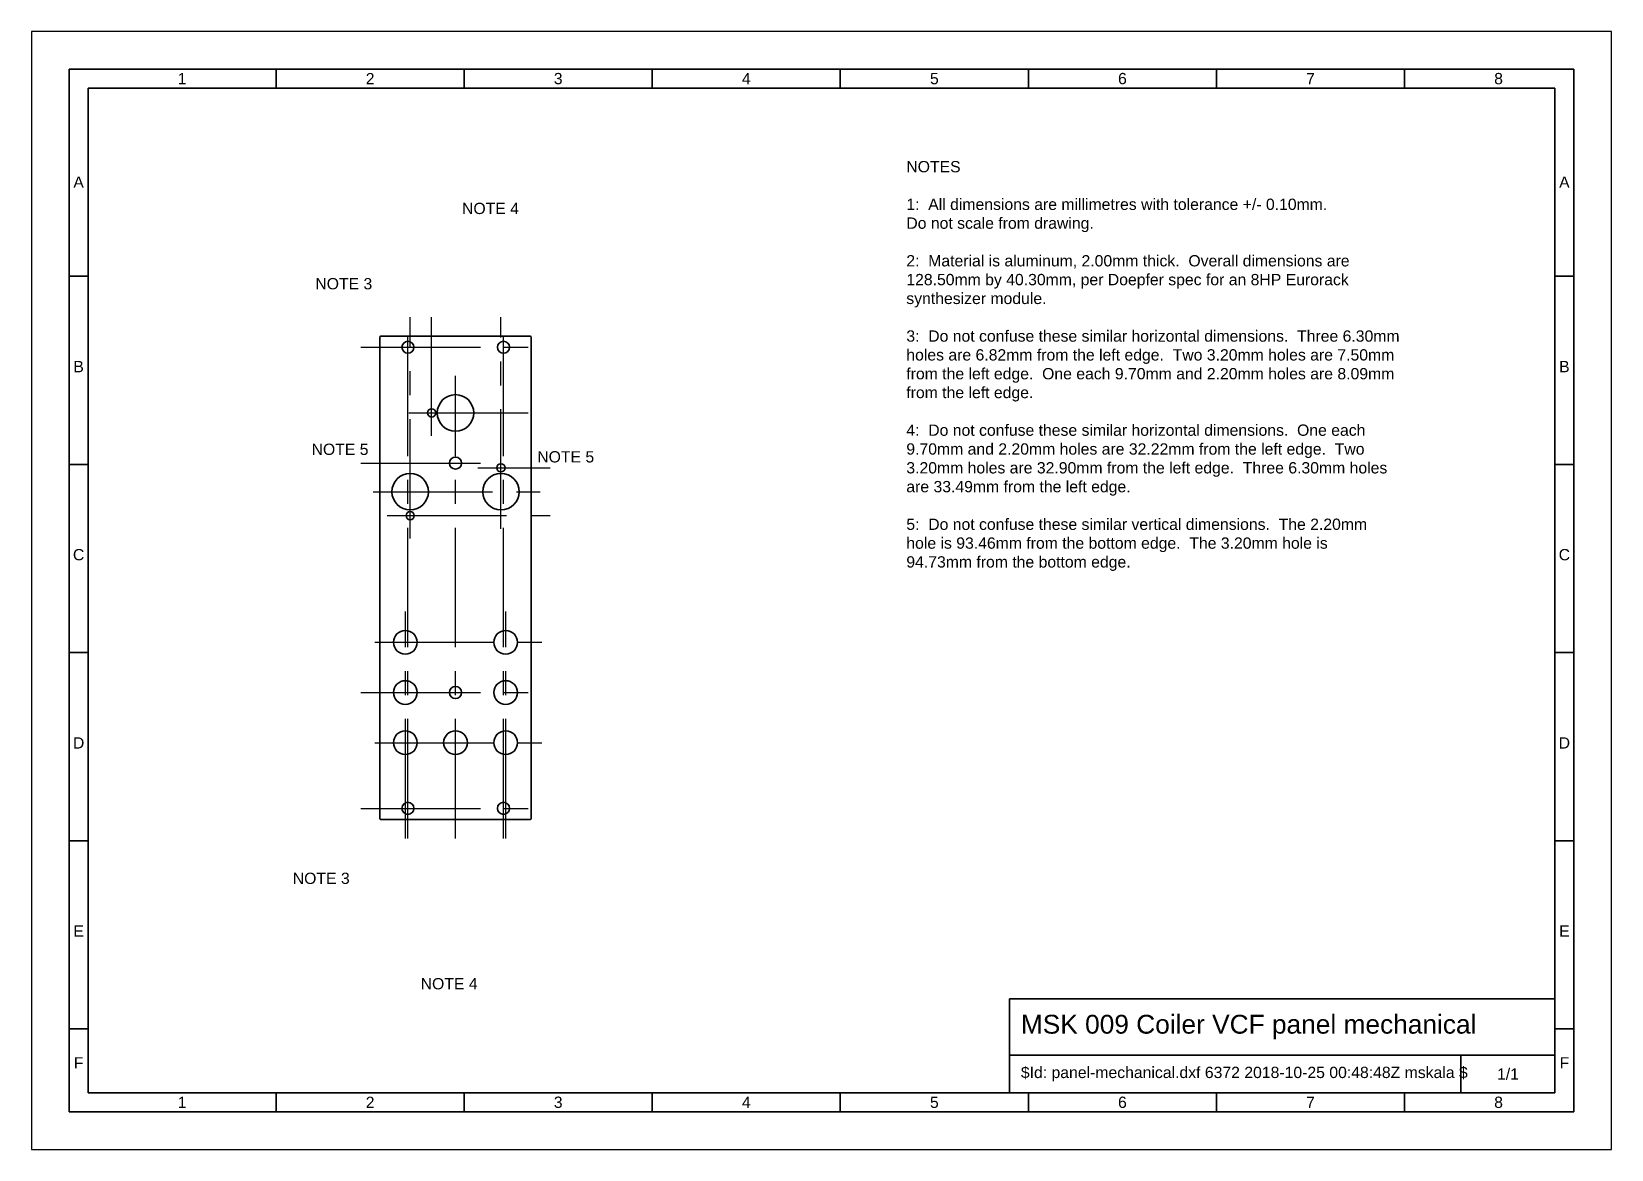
# Model space of a CAD drawing. Header units: millimetres. Extents: x 0 to 420, y 0 to 297.
import ezdxf

# ---------------------------------------------------------------- set-up
doc = ezdxf.new("R2010")
doc.units = ezdxf.units.MM
doc.linetypes.add('CENTER', pattern=[50.8, 31.75, -6.35, 6.35, -6.35])
for name, color, linetype, lineweight, true_color in [('centre lines', 14, 'CENTER', 25, 0x800000), ('frame', 5, 'Continuous', 35, 0x0000ff), ('holes', 7, 'Continuous', 35, 0x000000), ('notes', 94, 'Continuous', 25, 0x008000), ('outlines', 7, 'Continuous', 35, 0x000000), ('paper outline', 1, 'Continuous', 25, 0xff0000)]:
    doc.layers.add(name, color=color, linetype=linetype, lineweight=lineweight, true_color=true_color)
doc.styles.add('textstyle0', font='')
doc.styles.add('textstyle1', font='')
doc.styles.add('textstyle10', font='')
doc.styles.add('textstyle11', font='')
doc.styles.add('textstyle12', font='')
doc.styles.add('textstyle13', font='')
doc.styles.add('textstyle14', font='')
doc.styles.add('textstyle15', font='')
doc.styles.add('textstyle16', font='')
doc.styles.add('textstyle17', font='')
doc.styles.add('textstyle18', font='')
doc.styles.add('textstyle19', font='')
doc.styles.add('textstyle2', font='')
doc.styles.add('textstyle20', font='')
doc.styles.add('textstyle21', font='')
doc.styles.add('textstyle22', font='')
doc.styles.add('textstyle23', font='')
doc.styles.add('textstyle24', font='')
doc.styles.add('textstyle25', font='')
doc.styles.add('textstyle26', font='')
doc.styles.add('textstyle27', font='')
doc.styles.add('textstyle28', font='')
doc.styles.add('textstyle29', font='')
doc.styles.add('textstyle3', font='')
doc.styles.add('textstyle30', font='')
doc.styles.add('textstyle31', font='')
doc.styles.add('textstyle32', font='')
doc.styles.add('textstyle33', font='')
doc.styles.add('textstyle34', font='')
doc.styles.add('textstyle35', font='')
doc.styles.add('textstyle36', font='')
doc.styles.add('textstyle37', font='')
doc.styles.add('textstyle4', font='')
doc.styles.add('textstyle5', font='')
doc.styles.add('textstyle6', font='')
doc.styles.add('textstyle7', font='')
doc.styles.add('textstyle8', font='')
doc.styles.add('textstyle9', font='')
doc.styles.get('textstyle0').set_extended_font_data('Liberation Sans')
doc.styles.get('textstyle1').set_extended_font_data('Nimbus Sans L')
doc.styles.get('textstyle10').set_extended_font_data('Nimbus Sans L')
doc.styles.get('textstyle11').set_extended_font_data('Nimbus Sans L')
doc.styles.get('textstyle12').set_extended_font_data('Nimbus Sans L')
doc.styles.get('textstyle13').set_extended_font_data('Nimbus Sans L')
doc.styles.get('textstyle14').set_extended_font_data('Nimbus Sans L')
doc.styles.get('textstyle15').set_extended_font_data('Nimbus Sans L')
doc.styles.get('textstyle16').set_extended_font_data('Nimbus Sans L')
doc.styles.get('textstyle17').set_extended_font_data('Nimbus Sans L')
doc.styles.get('textstyle18').set_extended_font_data('Nimbus Sans L')
doc.styles.get('textstyle19').set_extended_font_data('Nimbus Sans L')
doc.styles.get('textstyle2').set_extended_font_data('Nimbus Sans L')
doc.styles.get('textstyle20').set_extended_font_data('Nimbus Sans L')
doc.styles.get('textstyle21').set_extended_font_data('Nimbus Sans L')
doc.styles.get('textstyle22').set_extended_font_data('Nimbus Sans L')
doc.styles.get('textstyle23').set_extended_font_data('Nimbus Sans L')
doc.styles.get('textstyle24').set_extended_font_data('Nimbus Sans L')
doc.styles.get('textstyle25').set_extended_font_data('Nimbus Sans L')
doc.styles.get('textstyle26').set_extended_font_data('Nimbus Sans L')
doc.styles.get('textstyle27').set_extended_font_data('Nimbus Sans L')
doc.styles.get('textstyle28').set_extended_font_data('Nimbus Sans L')
doc.styles.get('textstyle29').set_extended_font_data('Nimbus Sans L')
doc.styles.get('textstyle3').set_extended_font_data('Nimbus Sans L')
doc.styles.get('textstyle30').set_extended_font_data('Nimbus Sans L')
doc.styles.get('textstyle31').set_extended_font_data('Nimbus Sans L')
doc.styles.get('textstyle32').set_extended_font_data('Liberation Sans')
doc.styles.get('textstyle33').set_extended_font_data('Liberation Sans')
doc.styles.get('textstyle34').set_extended_font_data('Liberation Sans')
doc.styles.get('textstyle35').set_extended_font_data('Liberation Sans')
doc.styles.get('textstyle36').set_extended_font_data('Liberation Sans')
doc.styles.get('textstyle37').set_extended_font_data('Liberation Sans')
doc.styles.get('textstyle4').set_extended_font_data('Nimbus Sans L')
doc.styles.get('textstyle5').set_extended_font_data('Nimbus Sans L')
doc.styles.get('textstyle6').set_extended_font_data('Nimbus Sans L')
doc.styles.get('textstyle7').set_extended_font_data('Nimbus Sans L')
doc.styles.get('textstyle8').set_extended_font_data('Nimbus Sans L')
doc.styles.get('textstyle9').set_extended_font_data('Nimbus Sans L')

msp = doc.modelspace()

# ---------------------------------------------------------------- linework, layer by layer
at = {"layer": 'centre lines'}
for p, q in [((100.05, 82.62), (100.05, 219.72)), ((100.64, 162.29), (100.64, 221.12)), ((106.35, 189.59), (106.35, 221.12)), ((124.77, 164.89), (124.77, 221.12)), ((125.45, 82.62), (125.45, 219.72)), ((87.55, 213.12), (132.05, 213.12)), ((112.7, 82.62), (112.7, 205.54)), ((100.25, 195.69), (137.85, 195.69)), ((87.55, 182.35), (119.3, 182.35)), ((118.67, 181.09), (137.85, 181.09)), ((90.79, 174.74), (137.85, 174.74)), ((94.54, 168.39), (137.85, 168.39)), ((99.37, 82.62), (99.37, 142.88)), ((126.04, 82.62), (126.04, 142.88)), ((91.22, 134.73), (137.85, 134.73)), ((87.55, 121.39), (134.19, 121.39)), ((91.22, 108.06), (137.85, 108.06)), ((87.55, 90.62), (132.05, 90.62))]:
    msp.add_line(p, q, dxfattribs=at)
at = {"layer": 'frame'}
for p, q in [((10, 287), (10, 10)), ((410, 287), (10, 287)), ((65, 287), (65, 282)), ((115, 287), (115, 282)), ((165, 287), (165, 282)), ((215, 287), (215, 282)), ((265, 287), (265, 282)), ((315, 287), (315, 282)), ((365, 287), (365, 282)), ((410, 10), (410, 287)), ((15, 282), (15, 15)), ((405, 282), (15, 282)), ((405, 15), (405, 282)), ((15, 232), (10, 232)), ((410, 232), (405, 232)), ((15, 182), (10, 182)), ((410, 182), (405, 182)), ((15, 132), (10, 132)), ((410, 132), (405, 132)), ((15, 82), (10, 82)), ((410, 82), (405, 82)), ((260, 40), (405, 40)), ((260, 25), (260, 40)), ((15, 32), (10, 32)), ((410, 32), (405, 32)), ((260, 25), (405, 25)), ((260, 15), (260, 25)), ((380, 15), (380, 25)), ((15, 15), (405, 15)), ((65, 15), (65, 10)), ((115, 15), (115, 10)), ((165, 15), (165, 10)), ((215, 15), (215, 10)), ((265, 15), (265, 10)), ((315, 15), (315, 10)), ((365, 15), (365, 10)), ((10, 10), (410, 10))]:
    msp.add_line(p, q, dxfattribs=at)
at = {"layer": 'holes'}
for centre, radius in [((100.05, 213.12), 1.6), ((125.45, 213.12), 1.6), ((112.7, 195.69), 4.85), ((106.35, 195.69), 1.1), ((112.7, 182.35), 1.6), ((124.77, 181.09), 1.1), ((100.64, 174.74), 4.85), ((124.77, 174.74), 4.85), ((100.64, 168.39), 1.1), ((99.37, 134.73), 3.15), ((126.04, 134.73), 3.15), ((99.37, 121.39), 3.15), ((112.7, 121.39), 1.6), ((126.04, 121.39), 3.15), ((99.37, 108.06), 3.15), ((112.7, 108.06), 3.15), ((126.04, 108.06), 3.15), ((100.05, 90.62), 1.6), ((125.45, 90.62), 1.6)]:
    msp.add_circle(centre, radius, dxfattribs=at)
at = {"layer": 'outlines'}
for p, q in [((92.55, 88.12), (92.55, 215.62)), ((93.05, 216.12), (132.35, 216.12)), ((132.85, 215.62), (132.85, 88.12)), ((93.05, 87.62), (132.35, 87.62))]:
    msp.add_line(p, q, dxfattribs=at)
for centre, start, end in [((93.05, 215.62), 90, 180), ((132.35, 215.62), 0, 90), ((93.05, 88.12), 180, 270), ((132.35, 88.12), 270, 0)]:
    msp.add_arc(centre, 0.5, start, end, dxfattribs=at)
at = {"layer": 'paper outline'}
for p, q in [((0, 297), (0, 0)), ((420, 297), (0, 297)), ((420, 0), (420, 297)), ((0, 0), (420, 0))]:
    msp.add_line(p, q, dxfattribs=at)

# ---------------------------------------------------------------- texts
at = {"layer": 'frame'}
for s, insert, char_height, attachment_point, style in [('1', (40, 284.5), 3, 5, 'textstyle18'), ('2', (90, 284.5), 3, 5, 'textstyle16'), ('3', (140, 284.5), 3, 5, 'textstyle14'), ('4', (190, 284.5), 3, 5, 'textstyle12'), ('5', (240, 284.5), 3, 5, 'textstyle10'), ('6', (290, 284.5), 3, 5, 'textstyle8'), ('7', (340, 284.5), 3, 5, 'textstyle6'), ('8', (390, 284.5), 3, 5, 'textstyle4'), ('A', (12.5, 257), 3, 5, 'textstyle30'), ('A', (407.5, 257), 3, 5, 'textstyle31'), ('B', (12.5, 208), 3, 5, 'textstyle28'), ('B', (407.5, 208), 3, 5, 'textstyle29'), ('C', (12.5, 158), 3, 5, 'textstyle26'), ('C', (407.5, 158), 3, 5, 'textstyle27'), ('D', (12.5, 108), 3, 5, 'textstyle24'), ('D', (407.5, 108), 3, 5, 'textstyle25'), ('E', (12.5, 58), 3, 5, 'textstyle22'), ('E', (407.5, 58), 3, 5, 'textstyle23'), ('MSK 009 Coiler VCF panel mechanical', (263, 32.5), 5, 4, 'textstyle2'), ('F', (12.5, 23), 3, 5, 'textstyle20'), ('$Id: panel-mechanical.dxf 6372 2018-10-25 00:48:48Z mskala $', (263, 20), 3, 4, 'textstyle3'), ('1/1', (392.5, 20), 3, 5, 'textstyle1'), ('F', (407.5, 23), 3, 5, 'textstyle21'), ('1', (40, 12.5), 3, 5, 'textstyle19'), ('2', (90, 12.5), 3, 5, 'textstyle17'), ('3', (140, 12.5), 3, 5, 'textstyle15'), ('4', (190, 12.5), 3, 5, 'textstyle13'), ('5', (240, 12.5), 3, 5, 'textstyle11'), ('6', (290, 12.5), 3, 5, 'textstyle9'), ('7', (340, 12.5), 3, 5, 'textstyle7'), ('8', (390, 12.5), 3, 5, 'textstyle5')]:
    msp.add_mtext(s, dxfattribs=dict(at, insert=insert, char_height=char_height, attachment_point=attachment_point, style=style))
at = {"layer": 'notes', "char_height": 1}
for s, insert, attachment_point, style in [('\\H3;NOTES\\P\\P1:  All dimensions are millimetres with tolerance +/- 0.10mm.\\PDo not scale from drawing.\\P\\P2:  Material is aluminum, 2.00mm thick.  Overall dimensions are\\P128.50mm by 40.30mm, per Doepfer spec for an 8HP Eurorack\\Psynthesizer module.\\P\\P3:  Do not confuse these similar horizontal dimensions.  Three 6.30mm\\Pholes are 6.82mm from the left edge.  Two 3.20mm holes are 7.50mm\\Pfrom the left edge.  One each 9.70mm and 2.20mm holes are 8.09mm\\Pfrom the left edge.\\P\\P4:  Do not confuse these similar horizontal dimensions.  One each\\P9.70mm and 2.20mm holes are 32.22mm from the left edge.  Two\\P3.20mm holes are 32.90mm from the left edge.  Three 6.30mm holes\\Pare 33.49mm from the left edge.\\P\\P5:  Do not confuse these similar vertical dimensions.  The 2.20mm\\Phole is 93.46mm from the bottom edge.  The 3.20mm hole is\\P94.73mm from the bottom edge.', (232.55, 262.62), 1, 'textstyle0'), ('\\H3;NOTE 4', (122, 250), 5, 'textstyle35'), ('\\H3;NOTE 3', (83, 230), 5, 'textstyle33'), ('\\H3;NOTE 5', (82, 186), 5, 'textstyle36'), ('\\H3;NOTE 5', (142, 184), 5, 'textstyle37'), ('\\H3;NOTE 3', (77, 72), 5, 'textstyle32'), ('\\H3;NOTE 4', (111, 44), 5, 'textstyle34')]:
    msp.add_mtext(s, dxfattribs=dict(at, insert=insert, attachment_point=attachment_point, style=style))

doc.saveas('drawing.dxf')
